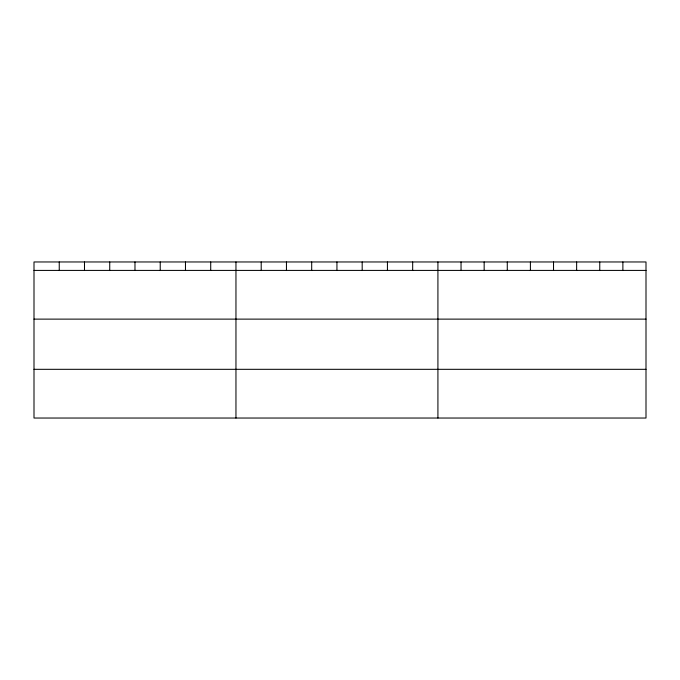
<?xml version="1.0" encoding="UTF-8"?>
<svg xmlns="http://www.w3.org/2000/svg" width="680" height="680" viewBox="0 0 680 680"><rect width="100%" height="100%" fill="white"/><g stroke="black" fill="none" stroke-linecap="round" stroke-linejoin="round"><path stroke-width="1.02" d="M646 270.411L646 418.038L34 418.038L34 261.962L646 261.962L646 270.411L34 270.411M34 319.124L646 319.124M34 369.317L646 369.317M622.88 261.962L622.88 270.411M599.76 261.962L599.76 270.411M576.64 261.962L576.64 270.411M553.52 261.962L553.52 270.411M530.4 261.962L530.4 270.411M507.28 261.962L507.28 270.411M484.16 261.962L484.16 270.411M461.04 261.962L461.04 270.411M437.92 261.962L437.92 418.038M412.675 261.962L412.675 270.411M387.43 261.962L387.43 270.411M362.185 261.962L362.185 270.411M336.94 261.962L336.94 270.411M311.695 261.962L311.695 270.411M286.45 261.962L286.45 270.411M261.205 261.962L261.205 270.411M235.96 261.962L235.96 418.038M210.715 261.962L210.715 270.411M185.47 261.962L185.47 270.411M160.225 261.962L160.225 270.411M134.98 261.962L134.98 270.411M109.735 261.962L109.735 270.411M84.49 261.962L84.49 270.411M59.245 261.962L59.245 270.411"/></g></svg>
